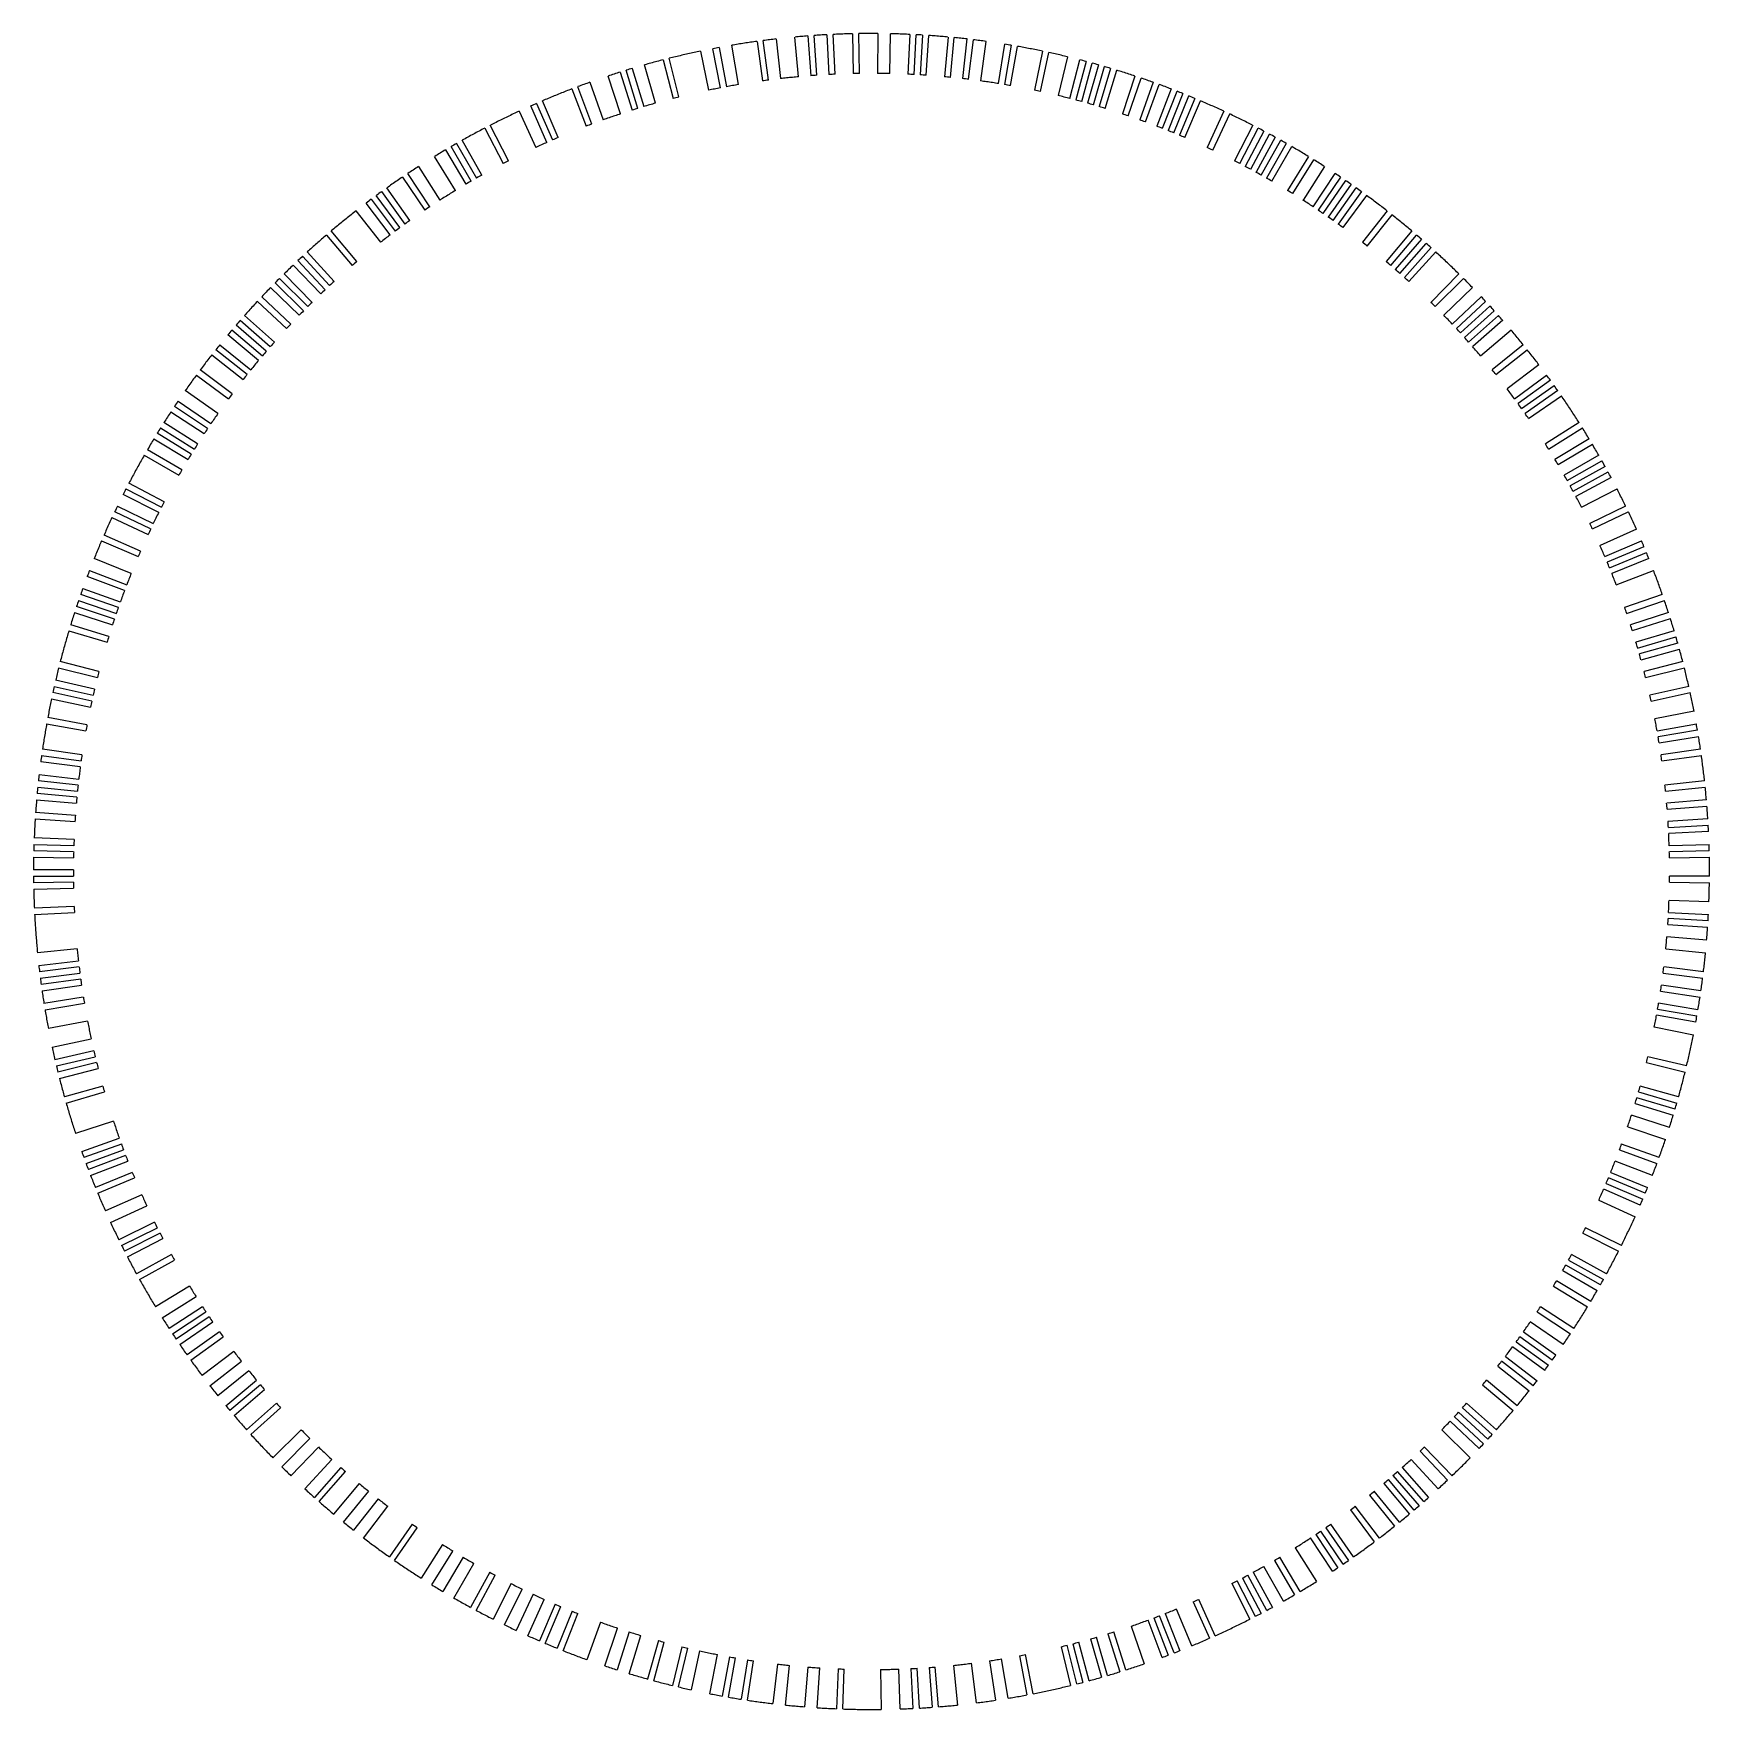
# Model space of a CAD drawing. Header units: metres. Extents: x -105 to 105, y -105 to 105.
import ezdxf

# ---------------------------------------------------------------- set-up
doc = ezdxf.new("R2010")
doc.units = ezdxf.units.M

msp = doc.modelspace()

# ---------------------------------------------------------------- linework, layer by layer
for p, q in [((-18.93, 98.23), (-19.88, 103.14)), ((-19.09, 103.29), (-18.18, 98.38)), ((-16.68, 98.64), (-17.52, 103.57)), ((-14.35, 104.06), (-13.67, 99.1)), ((-12.92, 99.2), (-13.56, 104.16)), ((-11.97, 104.36), (-11.4, 99.39)), ((-9.13, 99.62), (-9.59, 104.6)), ((-7.99, 104.74), (-7.61, 99.75)), ((-6.85, 99.81), (-7.19, 104.8)), ((-5.6, 104.89), (-5.33, 99.9)), ((-4.57, 99.94), (-4.8, 104.93)), ((-2.4, 105.01), (-2.29, 100.02)), ((-1.52, 100.03), (-1.6, 105.03)), ((0.8, 105.04), (0.76, 100.04)), ((2.29, 100.02), (2.4, 105.01)), ((4.8, 104.93), (4.57, 99.94)), ((5.33, 99.9), (5.6, 104.89)), ((6.4, 104.85), (6.09, 99.86)), ((6.85, 99.81), (7.19, 104.8)), ((9.59, 104.6), (9.13, 99.62)), ((9.89, 99.55), (10.38, 104.53)), ((11.97, 104.36), (11.4, 99.39)), ((12.16, 99.3), (12.77, 104.26)), ((14.35, 104.06), (13.67, 99.1)), ((15.93, 98.77), (16.73, 103.7)), ((17.52, 103.57), (16.68, 98.64)), ((17.43, 98.51), (18.31, 103.43)), ((-27.09, 96.31), (-28.44, 101.12)), ((-26.12, 101.74), (-24.88, 96.9)), ((-24.14, 97.09), (-25.35, 101.94)), ((-21.45, 102.83), (-20.43, 97.93)), ((21.45, 102.83), (20.43, 97.93)), ((21.17, 97.78), (22.23, 102.66)), ((24.57, 102.13), (23.4, 97.27)), ((24.88, 96.9), (26.12, 101.74)), ((26.9, 101.54), (25.62, 96.71)), ((26.35, 96.51), (27.67, 101.33)), ((28.44, 101.12), (27.09, 96.31)), ((27.82, 96.1), (29.21, 100.9)), ((-35.3, 98.93), (-33.62, 94.22)), ((-31.46, 94.97), (-33.03, 99.71)), ((-31.51, 100.21), (-30.01, 95.44)), ((-29.28, 95.66), (-30.74, 100.44)), ((-29.98, 100.67), (-28.55, 95.88)), ((29.98, 100.67), (28.55, 95.88)), ((29.28, 95.66), (30.74, 100.44)), ((33.03, 99.71), (31.46, 94.97)), ((32.18, 94.73), (33.79, 99.46)), ((35.3, 98.93), (33.62, 94.22)), ((-37.55, 98.1), (-35.76, 93.43)), ((-35.05, 93.7), (-36.8, 98.38)), ((34.34, 93.97), (36.05, 98.66)), ((37.55, 98.1), (35.76, 93.43)), ((36.47, 93.16), (38.3, 97.81)), ((39.04, 97.52), (37.18, 92.88)), ((37.89, 92.59), (39.78, 97.22)), ((40.52, 96.91), (38.59, 92.3)), ((-44.18, 95.3), (-42.08, 90.76)), ((-40.69, 91.39), (-42.72, 95.96)), ((-41.99, 96.28), (-39.99, 91.7)), ((-39.29, 92), (-41.26, 96.6)), ((39.29, 92), (41.26, 96.6)), ((44.18, 95.3), (42.08, 90.76)), ((42.77, 90.44), (44.91, 94.96)), ((-48.49, 93.18), (-46.18, 88.75)), ((-45.5, 89.1), (-47.78, 93.55)), ((47.78, 93.55), (45.5, 89.1)), ((46.18, 88.75), (48.49, 93.18)), ((49.2, 92.81), (46.85, 88.39)), ((-53.38, 90.47), (-50.84, 86.16)), ((-50.19, 86.54), (-52.69, 90.87)), ((-52, 91.27), (-49.53, 86.92)), ((-48.86, 87.3), (-51.3, 91.66)), ((47.53, 88.03), (49.9, 92.43)), ((50.6, 92.05), (48.2, 87.67)), ((48.86, 87.3), (51.3, 91.66)), ((52, 91.27), (49.53, 86.92)), ((50.19, 86.54), (52.69, 90.87)), ((-56.79, 88.37), (-54.09, 84.16)), ((-52.15, 85.37), (-54.76, 89.64)), ((54.76, 89.64), (52.15, 85.37)), ((52.8, 84.97), (55.44, 89.22)), ((56.79, 88.37), (54.09, 84.16)), ((-58.79, 87.05), (-56, 82.9)), ((-55.36, 83.33), (-58.13, 87.49)), ((55.36, 83.33), (58.13, 87.49)), ((58.79, 87.05), (56, 82.9)), ((56.63, 82.47), (59.46, 86.6)), ((60.11, 86.14), (57.25, 82.04)), ((-62.71, 84.27), (-59.72, 80.26)), ((-59.11, 80.71), (-62.07, 84.75)), ((-61.42, 85.22), (-58.49, 81.16)), ((-57.87, 81.6), (-60.77, 85.68)), ((57.87, 81.6), (60.77, 85.68)), ((61.42, 85.22), (58.49, 81.16)), ((59.11, 80.71), (62.07, 84.75)), ((-64.62, 82.82), (-61.54, 78.87)), ((-60.33, 79.8), (-63.35, 83.79)), ((64.62, 82.82), (61.54, 78.87)), ((62.14, 78.4), (65.25, 82.32)), ((-64.5, 76.47), (-67.72, 80.3)), ((67.72, 80.3), (64.5, 76.47)), ((-68.33, 79.78), (-65.08, 75.98)), ((65.08, 75.98), (68.33, 79.78)), ((68.94, 79.25), (65.66, 75.48)), ((66.23, 74.98), (69.54, 78.73)), ((70.14, 78.2), (66.8, 74.47)), ((-72.49, 76.02), (-69.04, 72.4)), ((-68.48, 72.93), (-71.91, 76.57)), ((-71.32, 77.12), (-67.93, 73.45)), ((-67.36, 73.96), (-70.73, 77.66)), ((67.36, 73.96), (70.73, 77.66)), ((-71.21, 70.27), (-74.77, 73.78)), ((-74.21, 74.35), (-70.67, 70.81)), ((-70.13, 71.34), (-73.64, 74.91)), ((73.64, 74.91), (70.13, 71.34)), ((70.67, 70.81), (74.21, 74.35)), ((-76.98, 71.47), (-73.32, 68.07)), ((-72.8, 68.62), (-76.44, 72.05)), ((-75.33, 73.21), (-71.74, 69.72)), ((75.33, 73.21), (71.74, 69.72)), ((72.8, 68.62), (76.44, 72.05)), ((76.98, 71.47), (73.32, 68.07)), ((-74.85, 66.37), (-78.59, 69.69)), ((73.83, 67.51), (77.52, 70.88)), ((78.06, 70.29), (74.35, 66.94)), ((74.85, 66.37), (78.59, 69.69)), ((-76.84, 64.06), (-80.68, 67.26)), ((-80.17, 67.88), (-76.35, 64.65)), ((-75.86, 65.23), (-79.65, 68.49)), ((-79.12, 69.09), (-75.36, 65.8)), ((79.12, 69.09), (75.36, 65.8)), ((76.35, 64.65), (80.17, 67.88)), ((-78.28, 62.29), (-82.2, 65.4)), ((-81.7, 66.03), (-77.81, 62.88)), ((81.7, 66.03), (77.81, 62.88)), ((78.28, 62.29), (82.2, 65.4)), ((-82.69, 64.78), (-78.76, 61.69)), ((83.67, 63.51), (79.69, 60.49)), ((-84.63, 62.23), (-80.6, 59.26)), ((-80.14, 59.88), (-84.15, 62.87)), ((80.6, 59.26), (84.63, 62.23)), ((85.1, 61.58), (81.05, 58.65)), ((81.49, 58.03), (85.56, 60.93)), ((-86.93, 58.96), (-82.8, 56.15)), ((-81.93, 57.41), (-86.03, 60.28)), ((86.03, 60.28), (81.93, 57.41)), ((82.37, 56.78), (86.48, 59.62)), ((-87.82, 57.63), (-83.64, 54.89)), ((-83.22, 55.52), (-87.38, 58.3)), ((-85.28, 52.31), (-89.54, 54.93)), ((-89.12, 55.61), (-84.87, 52.96)), ((-84.47, 53.61), (-88.69, 56.28)), ((88.69, 56.28), (84.47, 53.61)), ((84.87, 52.96), (89.12, 55.61)), ((-86.45, 50.35), (-90.77, 52.87)), ((-89.95, 54.24), (-85.67, 51.66)), ((89.95, 54.24), (85.67, 51.66)), ((86.06, 51.01), (90.36, 53.56)), ((-91.17, 52.17), (-86.83, 49.69)), ((91.17, 52.17), (86.83, 49.69)), ((87.2, 49.03), (91.56, 51.48)), ((91.95, 50.78), (87.58, 48.36)), ((-88.66, 46.35), (-93.09, 48.67)), ((87.94, 47.69), (92.34, 50.08)), ((92.72, 49.37), (88.3, 47.02)), ((-89.35, 44.99), (-93.82, 47.24)), ((-93.46, 47.96), (-89.01, 45.67)), ((89.01, 45.67), (93.46, 47.96)), ((-95.21, 44.36), (-90.68, 42.25)), ((-90.36, 42.94), (-94.87, 45.09)), ((-94.53, 45.81), (-90.03, 43.63)), ((94.53, 45.81), (90.03, 43.63)), ((90.36, 42.94), (94.87, 45.09)), ((-91.62, 40.17), (-96.2, 42.18)), ((95.88, 42.91), (91.32, 40.86)), ((-96.52, 41.44), (-91.93, 39.47)), ((91.93, 39.47), (96.52, 41.44)), ((96.83, 40.71), (92.23, 38.77)), ((92.52, 38.06), (97.14, 39.97)), ((-92.81, 37.36), (-97.44, 39.23)), ((97.44, 39.23), (92.81, 37.36)), ((-93.63, 35.23), (-98.31, 36.99)), ((-98.03, 37.74), (-93.36, 35.94)), ((93.36, 35.94), (98.03, 37.74)), ((-99.4, 33.98), (-94.66, 32.36)), ((-94.41, 33.08), (-99.13, 34.73)), ((-98.87, 35.49), (-94.16, 33.8)), ((99.13, 34.73), (94.41, 33.08)), ((94.66, 32.36), (99.4, 33.98)), ((-99.9, 32.46), (-95.15, 30.91)), ((-94.91, 31.64), (-99.65, 33.22)), ((99.9, 32.46), (95.15, 30.91)), ((95.38, 30.19), (100.15, 31.7)), ((-100.62, 30.17), (-95.83, 28.73)), ((-95.61, 29.46), (-100.38, 30.93)), ((100.62, 30.17), (95.83, 28.73)), ((96.04, 28), (100.84, 29.4)), ((101.06, 28.63), (96.25, 27.27)), ((96.46, 26.54), (101.28, 27.86)), ((-101.89, 25.54), (-97.04, 24.33)), ((-96.85, 25.06), (-101.69, 26.32)), ((101.69, 26.32), (96.85, 25.06)), ((97.04, 24.33), (101.89, 25.54)), ((-102.45, 23.21), (-97.57, 22.1)), ((-97.4, 22.84), (-102.27, 23.99)), ((102.45, 23.21), (97.57, 22.1)), ((-102.79, 21.64), (-97.9, 20.61)), ((-97.74, 21.36), (-102.62, 22.43)), ((97.74, 21.36), (102.62, 22.43)), ((-98.34, 18.37), (-103.26, 19.29)), ((103.11, 20.08), (98.2, 19.12)), ((-103.4, 18.5), (-98.48, 17.62)), ((98.48, 17.62), (103.4, 18.5)), ((103.54, 17.71), (98.61, 16.87)), ((98.73, 16.12), (103.67, 16.93)), ((-98.97, 14.61), (-103.92, 15.34)), ((103.92, 15.34), (98.97, 14.61)), ((-99.18, 13.11), (-104.14, 13.76)), ((-104.03, 14.55), (-99.08, 13.86)), ((99.08, 13.86), (104.03, 14.55)), ((-104.51, 10.58), (-99.53, 10.08)), ((-99.45, 10.84), (-104.42, 11.38)), ((-104.33, 12.17), (-99.37, 11.59)), ((104.42, 11.38), (99.45, 10.84)), ((99.53, 10.08), (104.51, 10.58)), ((-104.66, 8.99), (-99.68, 8.56)), ((-99.61, 9.32), (-104.59, 9.79)), ((104.66, 8.99), (99.68, 8.56)), ((-104.83, 6.6), (-99.84, 6.28)), ((-99.79, 7.04), (-104.78, 7.39)), ((99.74, 7.8), (104.72, 8.19)), ((104.83, 6.6), (99.84, 6.28)), ((99.89, 5.52), (104.88, 5.8)), ((104.92, 5), (99.93, 4.76)), ((-100.01, 2.48), (-105.01, 2.6)), ((-104.99, 3.4), (-99.99, 3.24)), ((-99.96, 4), (-104.96, 4.2)), ((99.99, 3.24), (104.99, 3.4)), ((105.01, 2.6), (100.01, 2.48)), ((-100.04, 0.19), (-105.04, 0.2)), ((-105.03, 1.8), (-100.03, 1.71)), ((100.03, 1.71), (105.03, 1.8)), ((-105.04, -0.6), (-100.04, -0.57)), ((-100.03, -1.33), (-105.03, -1.4)), ((-105.02, -2.2), (-100.02, -2.1)), ((100.03, -1.33), (105.03, -1.4)), ((105.04, -0.6), (100.04, -0.57)), ((104.97, -3.8), (99.98, -3.62)), ((-99.95, -4.38), (-104.94, -4.6)), ((-104.9, -5.4), (-99.91, -5.14)), ((104.86, -6.2), (99.87, -5.9)), ((99.91, -5.14), (104.9, -5.4)), ((104.69, -8.59), (99.71, -8.18)), ((99.82, -6.66), (104.81, -6.99)), ((-99.57, -9.7), (-104.55, -10.18)), ((99.57, -9.7), (104.55, -10.18)), ((-104.38, -11.78), (-99.41, -11.21)), ((-99.32, -11.97), (-104.29, -12.57)), ((104.29, -12.57), (99.32, -11.97)), ((-104.19, -13.36), (-99.23, -12.73)), ((-99.13, -13.48), (-104.08, -14.16)), ((-103.97, -14.95), (-99.02, -14.24)), ((103.97, -14.95), (99.02, -14.24)), ((99.23, -12.73), (104.19, -13.36)), ((-98.8, -15.74), (-103.73, -16.53)), ((-103.6, -17.32), (-98.67, -16.5)), ((103.6, -17.32), (98.67, -16.5)), ((98.91, -14.99), (103.86, -15.74)), ((-98.27, -18.75), (-103.18, -19.68)), ((103.33, -18.9), (98.41, -18)), ((98.54, -17.25), (103.47, -18.11)), ((-102.71, -22.04), (-97.82, -20.99)), ((98.12, -19.49), (103.03, -20.47)), ((-97.49, -22.47), (-102.36, -23.6)), ((-102.17, -24.38), (-97.31, -23.22)), ((-97.13, -23.96), (-101.99, -25.15)), ((-101.79, -25.93), (-96.95, -24.69)), ((97.13, -23.96), (101.99, -25.15)), ((102.17, -24.38), (97.31, -23.22)), ((-96.36, -26.9), (-101.17, -28.25)), ((101.17, -28.25), (96.36, -26.9)), ((-100.95, -29.02), (-96.15, -27.64)), ((95.72, -29.1), (100.5, -30.55)), ((100.73, -29.79), (95.94, -28.37)), ((96.15, -27.64), (100.95, -29.02)), ((-95.03, -31.28), (-99.78, -32.84)), ((100.02, -32.08), (95.26, -30.55)), ((-99, -35.11), (-94.29, -33.44)), ((94.79, -32), (99.52, -33.6)), ((-94.03, -34.16), (-98.73, -35.86)), ((-98.45, -36.61), (-93.77, -34.87)), ((-93.5, -35.59), (-98.17, -37.36)), ((93.77, -34.87), (98.45, -36.61)), ((98.73, -35.86), (94.03, -34.16)), ((-97.89, -38.11), (-93.23, -36.3)), ((-92.66, -37.71), (-97.29, -39.6)), ((92.66, -37.71), (97.29, -39.6)), ((97.89, -38.11), (93.23, -36.3)), ((-96.99, -40.34), (-92.37, -38.42)), ((96.36, -41.81), (91.78, -39.82)), ((92.08, -39.12), (96.68, -41.07)), ((96.99, -40.34), (92.37, -38.42)), ((-91.47, -40.52), (-96.04, -42.54)), ((-95.38, -44), (-90.84, -41.91)), ((91.16, -41.21), (95.72, -43.27)), ((-89.86, -43.97), (-94.35, -46.17)), ((-94, -46.88), (-89.52, -44.65)), ((-89.18, -45.33), (-93.64, -47.6)), ((-93.27, -48.31), (-88.83, -46.01)), ((89.18, -45.33), (93.64, -47.6)), ((94, -46.88), (89.52, -44.65)), ((-87.76, -48.03), (-92.15, -50.43)), ((92.15, -50.43), (87.76, -48.03)), ((-91.76, -51.13), (-87.39, -48.7)), ((86.64, -50.02), (90.97, -52.52)), ((91.37, -51.83), (87.02, -49.36)), ((87.39, -48.7), (91.76, -51.13)), ((-85.47, -51.99), (-89.75, -54.59)), ((85.47, -51.99), (89.75, -54.59)), ((90.16, -53.9), (85.87, -51.33)), ((-88.9, -55.95), (-84.67, -53.28)), ((-83.85, -54.57), (-88.04, -57.29)), ((88.04, -57.29), (83.85, -54.57)), ((-87.6, -57.96), (-83.43, -55.2)), ((-83.01, -55.84), (-87.16, -58.63)), ((-86.71, -59.29), (-82.58, -56.47)), ((86.71, -59.29), (82.58, -56.47)), ((83.43, -55.2), (87.6, -57.96)), ((-81.71, -57.72), (-85.8, -60.6)), ((-85.33, -61.26), (-81.27, -58.34)), ((85.33, -61.26), (81.27, -58.34)), ((81.71, -57.72), (85.8, -60.6)), ((-79.92, -60.18), (-83.91, -63.19)), ((79.46, -60.79), (83.43, -63.83)), ((84.39, -62.55), (80.37, -59.57)), ((80.82, -58.96), (84.86, -61.9)), ((-82.94, -64.46), (-78.99, -61.39)), ((-78.05, -62.59), (-81.95, -65.72)), ((78.52, -61.99), (82.45, -65.09)), ((82.94, -64.46), (78.99, -61.39)), ((-80.94, -66.96), (-77.08, -63.77)), ((-76.6, -64.35), (-80.42, -67.57)), ((-79.91, -68.18), (-76.1, -64.94)), ((76.6, -64.35), (80.42, -67.57)), ((80.94, -66.96), (77.08, -63.77)), ((-74.6, -66.66), (-78.33, -69.99)), ((-77.79, -70.58), (-74.09, -67.22)), ((74.09, -67.22), (77.79, -70.58)), ((78.33, -69.99), (74.6, -66.66)), ((76.16, -72.34), (72.54, -68.9)), ((73.06, -68.34), (76.71, -71.76)), ((77.25, -71.17), (73.58, -67.79)), ((-71.48, -70), (-75.05, -73.49)), ((-73.92, -74.63), (-70.4, -71.08)), ((71.48, -70), (75.05, -73.49)), ((-69.31, -72.14), (-72.78, -75.75)), ((68.76, -72.67), (72.2, -76.3)), ((72.78, -75.75), (69.31, -72.14)), ((-71.03, -77.39), (-67.65, -73.71)), ((-66.52, -74.73), (-69.84, -78.46)), ((-69.24, -78.99), (-65.94, -75.23)), ((69.24, -78.99), (65.94, -75.23)), ((66.52, -74.73), (69.84, -78.46)), ((71.03, -77.39), (67.65, -73.71)), ((-64.21, -76.72), (-67.42, -80.55)), ((-66.18, -81.57), (-63.03, -77.69)), ((66.18, -81.57), (63.03, -77.69)), ((64.21, -76.72), (67.42, -80.55)), ((68.03, -80.04), (64.79, -76.23)), ((65.37, -75.73), (68.64, -79.52)), ((-61.84, -78.64), (-64.93, -82.57)), ((-63.67, -83.55), (-60.64, -79.57)), ((63.67, -83.55), (60.64, -79.57)), ((62.44, -78.17), (65.56, -82.07)), ((-57.56, -81.82), (-60.44, -85.91)), ((60.44, -85.91), (57.56, -81.82)), ((60.03, -80.03), (63.03, -84.03)), ((-59.78, -86.37), (-56.94, -82.26)), ((57.8, -87.71), (55.04, -83.54)), ((55.68, -83.12), (58.46, -87.27)), ((59.13, -86.82), (56.31, -82.69)), ((56.94, -82.26), (59.78, -86.37)), ((-53.77, -84.37), (-56.45, -88.58)), ((-55.1, -89.43), (-52.47, -85.18)), ((-51.17, -85.96), (-53.73, -90.26)), ((53.73, -90.26), (51.17, -85.96)), ((53.12, -84.77), (55.78, -89.01)), ((-52.35, -91.07), (-49.86, -86.73)), ((-47.86, -87.85), (-50.25, -92.24)), ((-49.55, -92.62), (-47.19, -88.21)), ((49.55, -92.62), (47.19, -88.21)), ((47.86, -87.85), (50.25, -92.24)), ((51.65, -91.47), (49.19, -87.11)), ((50.52, -86.35), (53.04, -90.67)), ((-45.16, -89.27), (-47.42, -93.73)), ((-45.99, -94.44), (-43.8, -89.95)), ((45.16, -89.27), (47.42, -93.73)), ((48.13, -93.37), (45.84, -88.92)), ((46.52, -88.57), (48.84, -93)), ((-42.42, -90.6), (-44.54, -95.13)), ((-43.09, -95.8), (-41.04, -91.24)), ((-39.64, -91.85), (-41.63, -96.44)), ((-40.89, -96.76), (-38.94, -92.15)), ((40.34, -91.55), (42.36, -96.12)), ((43.09, -95.8), (41.04, -91.24)), ((-37.54, -92.73), (-39.41, -97.37)), ((-38.67, -97.67), (-36.83, -93.02)), ((-33.98, -94.1), (-35.68, -98.8)), ((36.43, -98.52), (34.69, -93.83)), ((35.41, -93.57), (37.18, -98.24)), ((37.92, -97.96), (36.12, -93.29)), ((36.83, -93.02), (38.67, -97.67)), ((40.15, -97.07), (38.24, -92.45)), ((-33.41, -99.59), (-31.82, -94.85)), ((-30.37, -95.32), (-31.89, -100.08)), ((-30.36, -100.56), (-28.92, -95.77)), ((-26.72, -96.41), (-28.06, -101.23)), ((-27.28, -101.44), (-25.98, -96.61)), ((27.28, -101.44), (25.98, -96.61)), ((27.45, -96.2), (28.83, -101.01)), ((29.59, -100.79), (28.19, -95.99)), ((29.64, -95.55), (31.13, -100.32)), ((31.89, -100.08), (30.37, -95.32)), ((32.54, -94.6), (34.17, -99.33)), ((-23.77, -97.18), (-24.96, -102.03)), ((-24.18, -102.22), (-23.03, -97.36)), ((-21.54, -97.69), (-22.62, -102.58)), ((-20.27, -103.07), (-19.31, -98.16)), ((-17.81, -98.44), (-18.7, -103.36)), ((-17.91, -103.5), (-17.06, -98.58)), ((17.12, -103.64), (16.31, -98.7)), ((18.56, -98.31), (19.49, -103.22)), ((20.27, -103.07), (19.31, -98.16)), ((23.77, -97.18), (24.96, -102.03)), ((25.74, -101.84), (24.51, -96.99)), ((25.25, -96.8), (26.51, -101.64)), ((-15.56, -98.83), (-16.33, -103.76)), ((-15.54, -103.89), (-14.8, -98.94)), ((-11.78, -99.35), (-12.37, -104.31)), ((-10.78, -104.49), (-10.27, -99.51)), ((-7.99, -99.72), (-8.39, -104.71)), ((-6.8, -104.82), (-6.47, -99.83)), ((-4.19, -99.95), (-4.4, -104.95)), ((-3.6, -104.98), (-3.43, -99.98)), ((1.14, -100.04), (1.2, -105.04)), ((3.6, -104.98), (3.43, -99.98)), ((4.95, -99.92), (5.2, -104.91)), ((6, -104.87), (5.71, -99.88)), ((7.23, -99.78), (7.59, -104.77)), ((8.39, -104.71), (7.99, -99.72)), ((10.27, -99.51), (10.78, -104.49)), ((13.17, -104.21), (12.54, -99.25)), ((14.8, -98.94), (15.54, -103.89))]:
    msp.add_line(p, q)
for radius, start, end in [(105.04, -270, -269.5636), (105.04, 89.5636, 90), (105.04, -259.5273, -259.0909), (105.04, -260.8364, -260.4), (105.04, -261.2727, -260.8364), (105.04, -261.7091, -261.2727), (105.04, -262.1455, -261.7091), (105.04, -263.0182, -262.5818), (105.04, -263.4545, -263.0182), (105.04, -265.2, -264.7636), (105.04, -265.6364, -265.2), (105.04, -266.5091, -266.0727), (105.04, -266.9455, -266.5091), (105.04, -267.8182, -267.3818), (105.04, -268.2545, -267.8182), (105.04, -268.6909, -268.2545), (105.04, -269.5636, -269.1273), (105.04, 88.2545, 88.6909), (105.04, 87.8182, 88.2545), (105.04, 87.3818, 87.8182), (105.04, 86.5091, 86.9455), (105.04, 85.6364, 86.0727), (105.04, 85.2, 85.6364), (105.04, 84.7636, 85.2), (105.04, 83.8909, 84.3273), (105.04, 83.4545, 83.8909), (105.04, 82.5818, 83.0182), (105.04, 82.1455, 82.5818), (105.04, 80.4, 80.8364), (105.04, 79.5273, 79.9636), (105.04, 79.0909, 79.5273), (105.04, 78.6545, 79.0909), (105.04, 78.2182, 78.6545), (105.04, -254.7273, -254.2909), (105.04, -255.1636, -254.7273), (105.04, -255.6, -255.1636), (105.04, -256.4727, -256.0364), (105.04, -256.9091, -256.4727), (105.04, -257.3455, -256.9091), (105.04, -257.7818, -257.3455), (105.04, -258.2182, -257.7818), (105.04, 77.3455, 77.7818), (105.04, 76.9091, 77.3455), (105.04, 76.4727, 76.9091), (105.04, 75.1636, 75.6), (105.04, 74.2909, 74.7273), (105.04, 73.4182, 73.8545), (105.04, -250.3636, -249.9273), (105.04, -252.1091, -251.6727), (105.04, -252.5455, -252.1091), (105.04, -253.4182, -252.9818), (100.04, -262.5818, -262.1455), (100.04, -263.8909, -263.4545), (100.04, -264.3273, -263.8909), (100.04, -264.7636, -264.3273), (100.04, -266.0727, -265.6364), (100.04, -267.3818, -266.9455), (100.04, -269.1273, -268.6909), (100.04, 89.1273, 89.5636), (100.04, 88.6909, 89.1273), (100.04, 86.9455, 87.3818), (100.04, 86.0727, 86.5091), (100.04, 84.3273, 84.7636), (100.04, 83.0182, 83.4545), (100.04, 81.7091, 82.1455), (100.04, 81.2727, 81.7091), (100.04, 80.8364, 81.2727), (105.04, 72.5455, 72.9818), (105.04, 72.1091, 72.5455), (105.04, 71.6727, 72.1091), (105.04, 70.8, 71.2364), (105.04, 70.3636, 70.8), (105.04, -247.3091, -246.8727), (105.04, -247.7455, -247.3091), (105.04, -248.1818, -247.7455), (105.04, -248.6182, -248.1818), (105.04, -249.0545, -248.6182), (105.04, -249.9273, -249.4909), (100.04, -256.0364, -255.6), (100.04, -258.6545, -258.2182), (100.04, -259.0909, -258.6545), (100.04, -259.9636, -259.5273), (100.04, -260.4, -259.9636), (100.04, 79.9636, 80.4), (100.04, 77.7818, 78.2182), (100.04, 76.0364, 76.4727), (100.04, 75.6, 76.0364), (100.04, 74.7273, 75.1636), (105.04, 69.4909, 69.9273), (105.04, 69.0545, 69.4909), (105.04, 68.1818, 68.6182), (105.04, 67.3091, 67.7455), (105.04, -244.2545, -243.8182), (105.04, -244.6909, -244.2545), (105.04, -245.1273, -244.6909), (105.04, -246.4364, -246), (100.04, -251.2364, -250.8), (100.04, -251.6727, -251.2364), (100.04, -252.9818, -252.5455), (100.04, -253.8545, -253.4182), (100.04, -254.2909, -253.8545), (100.04, 73.8545, 74.2909), (100.04, 72.9818, 73.4182), (100.04, 71.2364, 71.6727), (105.04, 66.4364, 66.8727), (105.04, 66, 66.4364), (105.04, 65.5636, 66), (105.04, 65.1273, 65.5636), (105.04, 64.2545, 64.6909), (105.04, 63.8182, 64.2545), (105.04, -242.0727, -241.6364), (105.04, -242.5091, -242.0727), (105.04, -243.3818, -242.9455), (105.04, -243.8182, -243.3818), (100.04, -249.4909, -249.0545), (100.04, -250.8, -250.3636), (100.04, 69.9273, 70.3636), (100.04, 68.6182, 69.0545), (100.04, 67.7455, 68.1818), (105.04, 63.3818, 63.8182), (105.04, 62.9455, 63.3818), (105.04, 62.0727, 62.5091), (105.04, -239.4545, -239.0182), (105.04, -240.3273, -239.8909), (105.04, -241.2, -240.7636), (105.04, -241.6364, -241.2), (100.04, -245.5636, -245.1273), (100.04, -246, -245.5636), (100.04, -246.8727, -246.4364), (100.04, 66.8727, 67.3091), (100.04, 64.6909, 65.1273), (105.04, 61.2, 61.6364), (105.04, 60.3273, 60.7636), (105.04, 59.4545, 59.8909), (105.04, 59.0182, 59.4545), (105.04, -237.2727, -236.8364), (105.04, -239.0182, -238.5818), (100.04, -242.9455, -242.5091), (100.04, 62.5091, 62.9455), (100.04, 61.6364, 62.0727), (105.04, 58.5818, 59.0182), (105.04, 57.7091, 58.1455), (105.04, 57.2727, 57.7091), (105.04, -235.0909, -234.6545), (105.04, -235.5273, -235.0909), (105.04, -235.9636, -235.5273), (105.04, -236.8364, -236.4), (100.04, -239.8909, -239.4545), (100.04, -240.7636, -240.3273), (100.04, 60.7636, 61.2), (100.04, 59.8909, 60.3273), (105.04, 55.9636, 56.4), (105.04, 55.0909, 55.5273), (105.04, -233.3455, -232.9091), (105.04, -234.2182, -233.7818), (100.04, -237.7091, -237.2727), (100.04, -238.1455, -237.7091), (100.04, -238.5818, -238.1455), (100.04, 58.1455, 58.5818), (100.04, 56.8364, 57.2727), (105.04, 54.2182, 54.6545), (105.04, 53.3455, 53.7818), (105.04, 52.9091, 53.3455), (105.04, -231.6, -231.1636), (105.04, -232.0364, -231.6), (100.04, -236.4, -235.9636), (100.04, 56.4, 56.8364), (100.04, 55.5273, 55.9636), (100.04, 54.6545, 55.0909), (105.04, 52.4727, 52.9091), (105.04, 52.0364, 52.4727), (105.04, 51.1636, 51.6), (105.04, -230.2909, -229.8545), (105.04, -230.7273, -230.2909), (105.04, -231.1636, -230.7273), (100.04, -233.7818, -233.3455), (100.04, -234.6545, -234.2182), (100.04, 53.7818, 54.2182), (105.04, 50.7273, 51.1636), (105.04, 50.2909, 50.7273), (105.04, 49.8545, 50.2909), (105.04, -228.1091, -227.6727), (105.04, -228.5455, -228.1091), (105.04, -228.9818, -228.5455), (105.04, -229.4182, -228.9818), (100.04, -232.4727, -232.0364), (100.04, -232.9091, -232.4727), (100.04, 51.6, 52.0364), (105.04, 48.9818, 49.4182), (105.04, 48.1091, 48.5455), (105.04, -226.3636, -225.9273), (105.04, -227.2364, -226.8), (100.04, -229.8545, -229.4182), (100.04, 49.4182, 49.8545), (105.04, 47.2364, 47.6727), (105.04, 46.8, 47.2364), (105.04, 46.3636, 46.8), (105.04, 45.9273, 46.3636), (105.04, -225.0545, -224.6182), (105.04, -225.9273, -225.4909), (100.04, -227.6727, -227.2364), (100.04, 48.5455, 48.9818), (100.04, 47.6727, 48.1091), (105.04, 45.4909, 45.9273), (105.04, 44.6182, 45.0545), (105.04, 44.1818, 44.6182), (105.04, -222.8727, -222.4364), (105.04, -223.7455, -223.3091), (105.04, -224.1818, -223.7455), (100.04, -226.8, -226.3636), (105.04, 42.8727, 43.3091), (105.04, -222, -221.5636), (105.04, -222.4364, -222), (100.04, -224.6182, -224.1818), (100.04, -225.4909, -225.0545), (100.04, 45.0545, 45.4909), (100.04, 43.7455, 44.1818), (105.04, 42, 42.4364), (105.04, 41.1273, 41.5636), (105.04, -220.2545, -219.8182), (105.04, -221.1273, -220.6909), (100.04, -223.3091, -222.8727), (100.04, 43.3091, 43.7455), (100.04, 42.4364, 42.8727), (105.04, 39.8182, 40.2545), (105.04, 39.3818, 39.8182), (105.04, -218.9455, -218.5091), (100.04, -220.6909, -220.2545), (100.04, -221.5636, -221.1273), (100.04, 41.5636, 42), (100.04, 40.6909, 41.1273), (100.04, 40.2545, 40.6909), (105.04, 38.9455, 39.3818), (105.04, 38.0727, 38.5091), (105.04, -217.2, -216.7636), (105.04, -217.6364, -217.2), (105.04, -218.0727, -217.6364), (100.04, -219.3818, -218.9455), (100.04, -219.8182, -219.3818), (105.04, 37.6364, 38.0727), (105.04, 37.2, 37.6364), (105.04, -215.4545, -215.0182), (105.04, -215.8909, -215.4545), (105.04, -216.3273, -215.8909), (100.04, -218.5091, -218.0727), (100.04, 38.5091, 38.9455), (105.04, 35.8909, 36.3273), (105.04, 35.0182, 35.4545), (105.04, -214.1455, -213.7091), (100.04, -216.7636, -216.3273), (100.04, 36.7636, 37.2), (100.04, 36.3273, 36.7636), (105.04, 34.1455, 34.5818), (105.04, 33.7091, 34.1455), (105.04, -212.8364, -212.4), (105.04, -213.2727, -212.8364), (100.04, -214.5818, -214.1455), (100.04, -215.0182, -214.5818), (100.04, 35.4545, 35.8909), (100.04, 34.5818, 35.0182), (105.04, 33.2727, 33.7091), (105.04, 32.8364, 33.2727), (105.04, 32.4, 32.8364), (105.04, -211.9636, -211.5273), (100.04, -213.7091, -213.2727), (105.04, 31.5273, 31.9636), (105.04, 31.0909, 31.5273), (105.04, -210.6545, -210.2182), (105.04, -211.0909, -210.6545), (100.04, -212.4, -211.9636), (100.04, 31.9636, 32.4), (105.04, 30.2182, 30.6545), (105.04, 29.7818, 30.2182), (105.04, -208.9091, -208.4727), (105.04, -209.3455, -208.9091), (105.04, -209.7818, -209.3455), (100.04, -211.5273, -211.0909), (100.04, 30.6545, 31.0909), (105.04, 28.9091, 29.3455), (105.04, -208.0364, -207.6), (105.04, -208.4727, -208.0364), (100.04, -210.2182, -209.7818), (100.04, 29.3455, 29.7818), (100.04, 28.4727, 28.9091), (105.04, 28.0364, 28.4727), (105.04, -207.1636, -206.7273), (100.04, -207.6, -207.1636), (100.04, 27.6, 28.0364), (100.04, 27.1636, 27.6), (105.04, 26.7273, 27.1636), (105.04, 26.2909, 26.7273), (105.04, 25.8545, 26.2909), (105.04, -204.9818, -204.5455), (105.04, -205.8545, -205.4182), (100.04, -206.2909, -205.8545), (100.04, -206.7273, -206.2909), (105.04, 24.9818, 25.4182), (105.04, 24.5455, 24.9818), (105.04, -204.1091, -203.6727), (105.04, -204.5455, -204.1091), (100.04, -205.4182, -204.9818), (100.04, 25.4182, 25.8545), (105.04, 24.1091, 24.5455), (105.04, -202.3636, -201.9273), (105.04, -202.8, -202.3636), (105.04, -203.2364, -202.8), (100.04, -203.6727, -203.2364), (100.04, 23.6727, 24.1091), (100.04, 23.2364, 23.6727), (105.04, 22.8, 23.2364), (105.04, 21.9273, 22.3636), (100.04, 22.3636, 22.8), (105.04, -201.0545, -200.6182), (100.04, -201.4909, -201.0545), (100.04, -201.9273, -201.4909), (100.04, 21.4909, 21.9273), (100.04, 21.0545, 21.4909), (105.04, 20.6182, 21.0545), (105.04, 20.1818, 20.6182), (105.04, 19.7455, 20.1818), (105.04, -198.8727, -198.4364), (105.04, -199.7455, -199.3091), (100.04, -200.1818, -199.7455), (100.04, -200.6182, -200.1818), (105.04, 19.3091, 19.7455), (105.04, 18.4364, 18.8727), (105.04, -197.5636, -197.1273), (105.04, -198, -197.5636), (100.04, -198.4364, -198), (100.04, -199.3091, -198.8727), (100.04, 18.8727, 19.3091), (105.04, 18, 18.4364), (105.04, 17.1273, 17.5636), (105.04, -196.6909, -196.2545), (100.04, -197.1273, -196.6909), (100.04, 17.5636, 18), (105.04, 16.6909, 17.1273), (105.04, -195.3818, -194.9455), (105.04, -195.8182, -195.3818), (105.04, -196.2545, -195.8182), (100.04, 16.2545, 16.6909), (105.04, 15.8182, 16.2545), (105.04, 14.9455, 15.3818), (105.04, -194.0727, -193.6364), (105.04, -194.9455, -194.5091), (100.04, 15.3818, 15.8182), (105.04, 14.5091, 14.9455), (105.04, 13.6364, 14.0727), (105.04, -192.7636, -192.3273), (105.04, -193.6364, -193.2), (100.04, -194.5091, -194.0727), (100.04, 14.0727, 14.5091), (105.04, 13.2, 13.6364), (105.04, 12.7636, 13.2), (105.04, -191.8909, -191.4545), (100.04, -192.3273, -191.8909), (100.04, -193.2, -192.7636), (100.04, 12.3273, 12.7636), (105.04, 11.8909, 12.3273), (105.04, 11.4545, 11.8909), (105.04, -191.0182, -190.5818), (105.04, -191.4545, -191.0182), (100.04, 10.5818, 11.0182), (105.04, 11.0182, 11.4545), (105.04, -189.2727, -188.8364), (105.04, -189.7091, -189.2727), (105.04, -190.1455, -189.7091), (100.04, -190.5818, -190.1455), (100.04, 10.1455, 10.5818), (100.04, 9.2727, 9.7091), (105.04, 9.7091, 10.1455), (105.04, 8.8364, 9.2727), (105.04, -188.8364, -188.4), (105.04, 8.4, 8.8364), (105.04, -187.9636, -187.5273), (100.04, -187.5273, -187.0909), (100.04, -188.4, -187.9636), (100.04, 7.9636, 8.4), (105.04, 7.5273, 7.9636), (105.04, 7.0909, 7.5273), (105.04, 6.6545, 7.0909), (105.04, -185.7818, -185.3455), (105.04, -186.6545, -186.2182), (100.04, -186.2182, -185.7818), (100.04, -187.0909, -186.6545), (100.04, 5.7818, 6.2182), (105.04, 6.2182, 6.6545), (105.04, 5.3455, 5.7818), (105.04, -184.9091, -184.4727), (100.04, -185.3455, -184.9091), (100.04, 4.4727, 4.9091), (105.04, 4.9091, 5.3455), (105.04, -183.6, -183.1636), (105.04, -184.4727, -184.0364), (100.04, -184.0364, -183.6), (105.04, 4.0364, 4.4727), (105.04, 3.6, 4.0364), (105.04, -182.7273, -182.2909), (105.04, -183.1636, -182.7273), (100.04, 3.1636, 3.6), (100.04, 2.2909, 2.7273), (105.04, 2.7273, 3.1636), (105.04, -181.8545, -181.4182), (100.04, -181.4182, -180.9818), (100.04, -182.2909, -181.8545), (100.04, 1.8545, 2.2909), (100.04, 0.9818, 1.4182), (105.04, 1.4182, 1.8545), (105.04, -180.9818, -180.5455), (105.04, -180.5455, -180.1091), (100.04, -180.1091, -179.6727), (105.04, 0.5455, 0.9818), (105.04, 0.1091, 0.5455), (105.04, -0.3273, 0.1091), (105.04, -179.6727, -179.2364), (100.04, -179.2364, -178.8), (100.04, -0.7636, -0.3273), (105.04, -1.2, -0.7636), (105.04, -178.8, -178.3636), (105.04, -178.3636, -177.9273), (105.04, -177.9273, -177.4909), (100.04, -2.5091, -2.0727), (105.04, -2.0727, -1.6364), (105.04, -1.6364, -1.2), (105.04, -177.0545, -176.6182), (105.04, -176.6182, -176.1818), (100.04, -177.4909, -177.0545), (100.04, -3.8182, -3.3818), (100.04, -2.9455, -2.5091), (105.04, -3.3818, -2.9455), (105.04, -176.1818, -175.7455), (105.04, -175.7455, -175.3091), (100.04, -5.1273, -4.6909), (105.04, -4.6909, -4.2545), (105.04, -4.2545, -3.8182), (105.04, -175.3091, -174.8727), (105.04, -174.8727, -174.4364), (100.04, -174.4364, -174), (100.04, -174, -173.5636), (100.04, -5.5636, -5.1273), (105.04, -6, -5.5636), (105.04, -173.5636, -173.1273), (100.04, -173.1273, -172.6909), (100.04, -7.3091, -6.8727), (105.04, -6.8727, -6.4364), (105.04, -6.4364, -6), (105.04, -172.6909, -172.2545), (100.04, -172.2545, -171.8182), (100.04, -8.6182, -8.1818), (105.04, -8.1818, -7.7455), (105.04, -7.7455, -7.3091), (105.04, -171.8182, -171.3818), (105.04, -171.3818, -170.9455), (100.04, -170.9455, -170.5091), (100.04, -9.9273, -9.4909), (105.04, -9.4909, -9.0545), (105.04, -9.0545, -8.6182), (105.04, -170.5091, -170.0727), (105.04, -170.0727, -169.6364), (105.04, -169.6364, -169.2), (100.04, -169.2, -168.7636), (100.04, -11.2364, -10.8), (100.04, -10.8, -10.3636), (105.04, -10.3636, -9.9273), (100.04, -168.7636, -168.3273), (100.04, -168.3273, -167.8909), (105.04, -11.6727, -11.2364), (105.04, -167.8909, -167.4545), (105.04, -167.4545, -167.0182), (100.04, -167.0182, -166.5818), (105.04, -12.9818, -12.5455), (105.04, -12.5455, -12.1091), (105.04, -12.1091, -11.6727), (105.04, -166.5818, -166.1455), (100.04, -166.1455, -165.7091), (100.04, -13.8545, -13.4182), (105.04, -14.2909, -13.8545), (105.04, -13.4182, -12.9818), (105.04, -165.7091, -165.2727), (105.04, -165.2727, -164.8364), (100.04, -164.4, -163.9636), (100.04, -16.0364, -15.6), (105.04, -15.1636, -14.7273), (105.04, -14.7273, -14.2909), (105.04, -164.8364, -164.4), (105.04, -163.9636, -163.5273), (100.04, -16.9091, -16.4727), (105.04, -16.4727, -16.0364), (105.04, -15.6, -15.1636), (105.04, -163.5273, -163.0909), (105.04, -163.0909, -162.6545), (105.04, -162.6545, -162.2182), (100.04, -161.7818, -161.3455), (100.04, -18.6545, -18.2182), (100.04, -18.2182, -17.7818), (105.04, -17.7818, -17.3455), (105.04, -17.3455, -16.9091), (105.04, -162.2182, -161.7818), (100.04, -161.3455, -160.9091), (100.04, -160.9091, -160.4727), (105.04, -19.0909, -18.6545), (105.04, -160.4727, -160.0364), (100.04, -160.0364, -159.6), (100.04, -159.1636, -158.7273), (100.04, -20.4, -19.9636), (105.04, -19.9636, -19.5273), (105.04, -19.5273, -19.0909), (105.04, -159.6, -159.1636), (100.04, -157.8545, -157.4182), (100.04, -22.1455, -21.7091), (100.04, -21.7091, -21.2727), (105.04, -21.2727, -20.8364), (105.04, -20.8364, -20.4), (105.04, -158.7273, -158.2909), (105.04, -158.2909, -157.8545), (100.04, -23.8909, -23.4545), (100.04, -23.0182, -22.5818), (105.04, -22.5818, -22.1455), (105.04, -157.4182, -156.9818), (105.04, -156.9818, -156.5455), (105.04, -156.5455, -156.1091), (100.04, -156.1091, -155.6727), (100.04, -155.6727, -155.2364), (100.04, -24.3273, -23.8909), (105.04, -23.4545, -23.0182), (105.04, -155.2364, -154.8), (100.04, -153.9273, -153.4909), (105.04, -25.2, -24.7636), (105.04, -24.7636, -24.3273), (105.04, -154.8, -154.3636), (105.04, -154.3636, -153.9273), (100.04, -153.0545, -152.6182), (100.04, -26.9455, -26.5091), (105.04, -26.5091, -26.0727), (105.04, -26.0727, -25.6364), (105.04, -25.6364, -25.2), (105.04, -153.4909, -153.0545), (105.04, -152.6182, -152.1818), (100.04, -151.3091, -150.8727), (100.04, -29.1273, -28.6909), (105.04, -27.8182, -27.3818), (105.04, -27.3818, -26.9455), (105.04, -152.1818, -151.7455), (105.04, -151.7455, -151.3091), (100.04, -30, -29.5636), (105.04, -28.6909, -28.2545), (105.04, -28.2545, -27.8182), (105.04, -150.8727, -150.4364), (105.04, -150.4364, -150), (100.04, -148.6909, -148.2545), (100.04, -31.3091, -30.8727), (105.04, -29.5636, -29.1273), (105.04, -150, -149.5636), (105.04, -149.5636, -149.1273), (105.04, -149.1273, -148.6909), (100.04, -148.2545, -147.8182), (100.04, -146.9455, -146.5091), (100.04, -33.4909, -33.0545), (105.04, -31.7455, -31.3091), (105.04, -30.8727, -30.4364), (105.04, -30.4364, -30), (105.04, -147.8182, -147.3818), (105.04, -147.3818, -146.9455), (100.04, -146.0727, -145.6364), (100.04, -34.8, -34.3636), (105.04, -33.0545, -32.6182), (105.04, -32.6182, -32.1818), (105.04, -32.1818, -31.7455), (105.04, -146.5091, -146.0727), (100.04, -144.7636, -144.3273), (100.04, -36.1091, -35.6727), (100.04, -35.2364, -34.8), (105.04, -34.3636, -33.9273), (105.04, -33.9273, -33.4909), (105.04, -145.6364, -145.2), (105.04, -145.2, -144.7636), (100.04, -143.0182, -142.5818), (100.04, -142.5818, -142.1455), (100.04, -37.4182, -36.9818), (100.04, -36.9818, -36.5455), (105.04, -35.6727, -35.2364), (105.04, -144.3273, -143.8909), (105.04, -143.8909, -143.4545), (105.04, -143.4545, -143.0182), (100.04, -141.2727, -140.8364), (100.04, -38.2909, -37.8545), (105.04, -36.5455, -36.1091), (105.04, -142.1455, -141.7091), (105.04, -141.7091, -141.2727), (100.04, -140.8364, -140.4), (100.04, -139.9636, -139.5273), (100.04, -40.0364, -39.6), (105.04, -38.7273, -38.2909), (105.04, -37.8545, -37.4182), (105.04, -140.4, -139.9636), (100.04, -138.2182, -137.7818), (100.04, -42.2182, -41.7818), (105.04, -39.6, -39.1636), (105.04, -39.1636, -38.7273), (105.04, -139.5273, -139.0909), (105.04, -139.0909, -138.6545), (100.04, -43.9636, -43.5273), (100.04, -43.0909, -42.6545), (105.04, -41.3455, -40.9091), (105.04, -40.9091, -40.4727), (105.04, -40.4727, -40.0364), (105.04, -138.6545, -138.2182), (105.04, -137.7818, -137.3455), (105.04, -137.3455, -136.9091), (100.04, -135.6, -135.1636), (100.04, -135.1636, -134.7273), (100.04, -44.4, -43.9636), (105.04, -42.6545, -42.2182), (105.04, -41.7818, -41.3455), (105.04, -136.9091, -136.4727), (105.04, -136.4727, -136.0364), (105.04, -136.0364, -135.6), (100.04, -133.8545, -133.4182), (100.04, -133.4182, -132.9818), (100.04, -132.9818, -132.5455), (100.04, -46.5818, -46.1455), (105.04, -44.8364, -44.4), (105.04, -43.5273, -43.0909), (105.04, -134.7273, -134.2909), (105.04, -134.2909, -133.8545), (100.04, -131.6727, -131.2364), (100.04, -49.2, -48.7636), (100.04, -48.3273, -47.8909), (100.04, -47.8909, -47.4545), (105.04, -46.1455, -45.7091), (105.04, -45.7091, -45.2727), (105.04, -45.2727, -44.8364), (105.04, -132.5455, -132.1091), (100.04, -129.9273, -129.4909), (100.04, -129.4909, -129.0545), (100.04, -51.3818, -50.9455), (100.04, -50.0727, -49.6364), (105.04, -47.4545, -47.0182), (105.04, -47.0182, -46.5818), (105.04, -132.1091, -131.6727), (105.04, -131.2364, -130.8), (105.04, -130.8, -130.3636), (100.04, -128.1818, -127.7455), (100.04, -127.7455, -127.3091), (100.04, -53.1273, -52.6909), (105.04, -49.6364, -49.2), (105.04, -48.7636, -48.3273), (105.04, -130.3636, -129.9273), (105.04, -129.0545, -128.6182), (100.04, -125.1273, -124.6909), (100.04, -55.3091, -54.8727), (105.04, -50.9455, -50.5091), (105.04, -50.5091, -50.0727), (105.04, -128.6182, -128.1818), (105.04, -127.3091, -126.8727), (105.04, -126.8727, -126.4364), (100.04, -57.4909, -57.0545), (100.04, -57.0545, -56.6182), (100.04, -56.1818, -55.7455), (105.04, -53.5636, -53.1273), (105.04, -52.6909, -52.2545), (105.04, -52.2545, -51.8182), (105.04, -51.8182, -51.3818), (105.04, -126.4364, -126), (105.04, -126, -125.5636), (105.04, -125.5636, -125.1273), (100.04, -122.5091, -122.0727), (100.04, -122.0727, -121.6364), (100.04, -120.7636, -120.3273), (100.04, -59.6727, -59.2364), (100.04, -57.9273, -57.4909), (105.04, -54.8727, -54.4364), (105.04, -54.4364, -54), (105.04, -54, -53.5636), (105.04, -124.6909, -124.2545), (105.04, -124.2545, -123.8182), (105.04, -123.8182, -123.3818), (105.04, -123.3818, -122.9455), (105.04, -122.9455, -122.5091), (100.04, -120.3273, -119.8909), (100.04, -118.5818, -118.1455), (100.04, -62.2909, -61.8545), (100.04, -61.4182, -60.9818), (100.04, -60.9818, -60.5455), (105.04, -56.6182, -56.1818), (105.04, -55.7455, -55.3091), (105.04, -121.6364, -121.2), (105.04, -121.2, -120.7636), (100.04, -116.8364, -116.4), (100.04, -116.4, -115.9636), (100.04, -63.1636, -62.7273), (105.04, -59.2364, -58.8), (105.04, -58.8, -58.3636), (105.04, -58.3636, -57.9273), (105.04, -119.8909, -119.4545), (105.04, -119.4545, -119.0182), (105.04, -119.0182, -118.5818), (100.04, -115.0909, -114.6545), (100.04, -114.6545, -114.2182), (100.04, -113.3455, -112.9091), (100.04, -66.2182, -65.7818), (105.04, -61.8545, -61.4182), (105.04, -60.5455, -60.1091), (105.04, -60.1091, -59.6727), (105.04, -118.1455, -117.7091), (105.04, -117.7091, -117.2727), (105.04, -117.2727, -116.8364), (105.04, -115.9636, -115.5273), (100.04, -112.0364, -111.6), (100.04, -109.8545, -109.4182), (100.04, -109.4182, -108.9818), (100.04, -71.0182, -70.5818), (100.04, -70.5818, -70.1455), (100.04, -70.1455, -69.7091), (100.04, -69.2727, -68.8364), (100.04, -68.4, -67.9636), (100.04, -67.9636, -67.5273), (105.04, -64.4727, -64.0364), (105.04, -64.0364, -63.6), (105.04, -63.6, -63.1636), (105.04, -62.7273, -62.2909), (105.04, -115.5273, -115.0909), (105.04, -114.2182, -113.7818), (105.04, -113.7818, -113.3455), (100.04, -108.9818, -108.5455), (100.04, -107.6727, -107.2364), (100.04, -107.2364, -106.8), (100.04, -105.4909, -105.0545), (100.04, -75.3818, -74.9455), (100.04, -74.0727, -73.6364), (100.04, -72.7636, -72.3273), (105.04, -67.0909, -66.6545), (105.04, -66.6545, -66.2182), (105.04, -65.7818, -65.3455), (105.04, -65.3455, -64.9091), (105.04, -64.9091, -64.4727), (105.04, -112.9091, -112.4727), (105.04, -112.4727, -112.0364), (105.04, -111.6, -111.1636), (105.04, -111.1636, -110.7273), (105.04, -110.7273, -110.2909), (105.04, -110.2909, -109.8545), (100.04, -103.7455, -103.3091), (100.04, -102.4364, -102), (100.04, -102, -101.5636), (100.04, -101.5636, -101.1273), (100.04, -100.2545, -99.8182), (100.04, -81.0545, -80.6182), (100.04, -79.3091, -78.8727), (100.04, -76.2545, -75.8182), (105.04, -69.7091, -69.2727), (105.04, -68.8364, -68.4), (105.04, -67.5273, -67.0909), (105.04, -108.5455, -108.1091), (105.04, -108.1091, -107.6727), (105.04, -106.8, -106.3636), (105.04, -106.3636, -105.9273), (100.04, -98.9455, -98.5091), (100.04, -96.7636, -96.3273), (100.04, -96.3273, -95.8909), (100.04, -94.5818, -94.1455), (100.04, -94.1455, -93.7091), (100.04, -92.4, -91.9636), (100.04, -89.3455, -88.9091), (100.04, -88.9091, -88.4727), (100.04, -88.4727, -88.0364), (100.04, -87.1636, -86.7273), (100.04, -85.8545, -85.4182), (100.04, -84.1091, -83.6727), (100.04, -83.6727, -83.2364), (100.04, -83.2364, -82.8), (100.04, -81.4909, -81.0545), (105.04, -73.6364, -73.2), (105.04, -73.2, -72.7636), (105.04, -72.3273, -71.8909), (105.04, -71.8909, -71.4545), (105.04, -71.4545, -71.0182), (105.04, -105.9273, -105.4909), (105.04, -105.0545, -104.6182), (105.04, -104.6182, -104.1818), (105.04, -104.1818, -103.7455), (105.04, -103.3091, -102.8727), (105.04, -102.8727, -102.4364), (105.04, -78.8727, -78.4364), (105.04, -78.4364, -78), (105.04, -78, -77.5636), (105.04, -77.5636, -77.1273), (105.04, -77.1273, -76.6909), (105.04, -76.6909, -76.2545), (105.04, -75.8182, -75.3818), (105.04, -74.9455, -74.5091), (105.04, -74.5091, -74.0727), (105.04, -101.1273, -100.6909), (105.04, -100.6909, -100.2545), (105.04, -99.8182, -99.3818), (105.04, -99.3818, -98.9455), (105.04, -98.5091, -98.0727), (105.04, -98.0727, -97.6364), (105.04, -97.6364, -97.2), (105.04, -97.2, -96.7636), (105.04, -95.8909, -95.4545), (105.04, -95.4545, -95.0182), (105.04, -95.0182, -94.5818), (105.04, -93.7091, -93.2727), (105.04, -93.2727, -92.8364), (105.04, -92.8364, -92.4), (105.04, -91.9636, -91.5273), (105.04, -91.5273, -91.0909), (105.04, -91.0909, -90.6545), (105.04, -90.6545, -90.2182), (105.04, -90.2182, -89.7818), (105.04, -89.7818, -89.3455), (105.04, -88.0364, -87.6), (105.04, -87.6, -87.1636), (105.04, -86.7273, -86.2909), (105.04, -86.2909, -85.8545), (105.04, -85.4182, -84.9818), (105.04, -84.9818, -84.5455), (105.04, -84.5455, -84.1091), (105.04, -82.8, -82.3636), (105.04, -82.3636, -81.9273), (105.04, -81.9273, -81.4909), (105.04, -80.6182, -80.1818), (105.04, -80.1818, -79.7455), (105.04, -79.7455, -79.3091)]:
    msp.add_arc((0, 0), radius, start, end)

doc.saveas('drawing.dxf')
